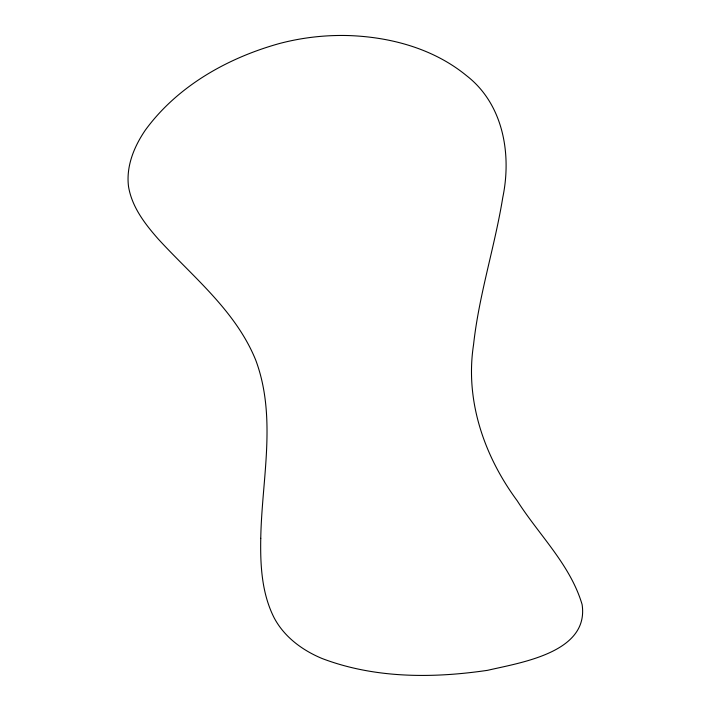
<?xml version="1.0" encoding="UTF-8"?>
<svg xmlns="http://www.w3.org/2000/svg" width="711" height="711" viewBox="0 0 711 711"><rect width="100%" height="100%" fill="white"/><g stroke="black" fill="none" stroke-linecap="round" stroke-linejoin="round"><path stroke-width="1.07" d="M260.759 538.325C260.235 565.263 261.737 593.312 274.126 617.788C284.267 636.967 302.344 650.289 322.056 658.493C374.617 678.516 432.688 678.427 487.675 670.304C520.932 662.51 589.268 652.556 582.113 604.554C570.373 564.765 539.036 535.09 517.226 500.793C484.235 456.195 464.905 400.497 473.544 344.746C478.992 294.825 494.767 246.85 502.793 197.391C511.796 154.047 503.299 104.055 466.514 75.65C433.523 48.552 390.366 36.945 348.292 35.55A245.348 243.304 39.5 0 0 279.503 43.504C227.68 57.902 177.554 86.031 145.382 130.06C134.148 146.484 125.963 166.25 128.513 186.486C131.864 206.928 144.902 223.876 158.242 239.02C193.188 277.174 235.812 310.965 255.764 360.201C277.068 417.49 261.772 479.17 260.759 538.325"/></g></svg>
